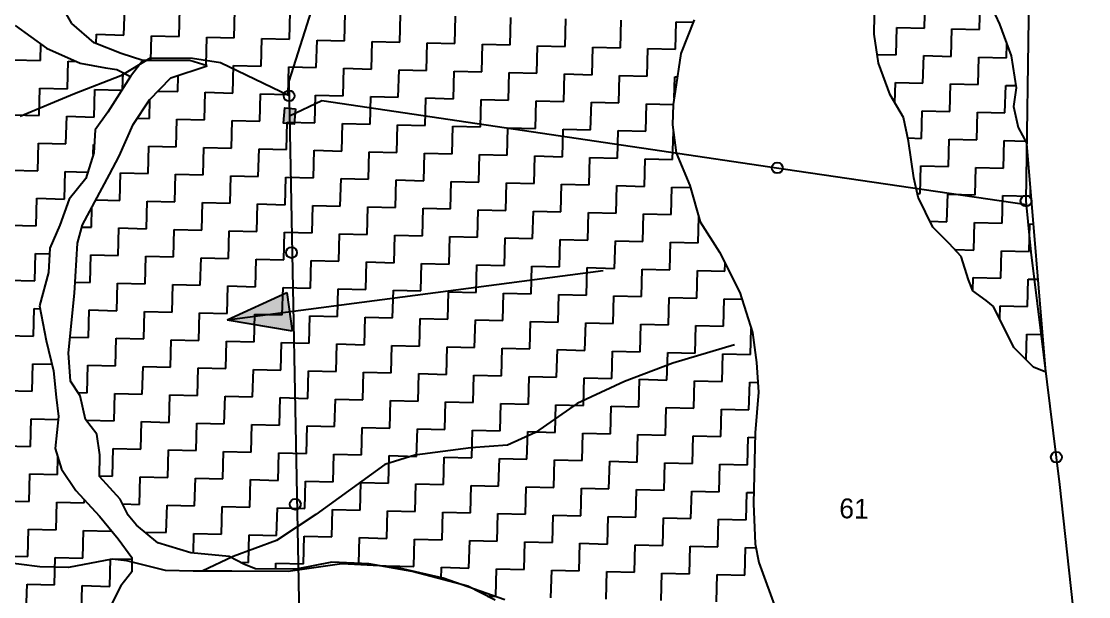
# Model space of a CAD drawing. Header units: metres. Extents: x 295068 to 298038, y 2018465 to 2021372.
# Drawn here: x 297492.8 to 297979.2, y 2019187.8 to 2019450.1 of the extents above; entities that cross this region are included whole.
import ezdxf

# ---------------------------------------------------------------- set-up
doc = ezdxf.new("R2010")
doc.units = ezdxf.units.M
doc.header["$MEASUREMENT"] = 0
for name, color, linetype in [('LINE_WATER', 4, 'Continuous'), ('POLY_HATCH', 12, 'Continuous'), ('POLY_PARCEL', 6, 'Continuous'), ('TEXT_PARCEL', 7, 'Continuous'), ('V_BOUND_LINE', 7, 'Continuous')]:
    doc.layers.add(name, color=color, linetype=linetype)
doc.styles.add('TEXT_MAP', font='', dxfattribs={"height": 2.5})
doc.styles.get('TEXT_MAP').set_extended_font_data('Kruti Dev 050')

msp = doc.modelspace()

# ---------------------------------------------------------------- hatches: boundary and pattern name
msp.add_hatch(color=256).paths.add_polyline_path([(297612.25, 2019403.63), (297617.07, 2019403.24), (297617.64, 2019410.21), (297612.82, 2019410.6)])
h = msp.add_hatch(color=256)
h.paths.add_polyline_path([(297614.98, 2019317.74), (297613.83, 2019326.44), (297586.54, 2019314)])
h.paths.add_polyline_path([(297586.54, 2019314), (297616.12, 2019309.04), (297614.98, 2019317.74)])

# ---------------------------------------------------------------- linework, layer by layer
msp.add_lwpolyline([(297617.64, 2019410.21), (297617.07, 2019403.24), (297612.25, 2019403.63), (297612.82, 2019410.6)], close=True)
for points in [[(297586.54, 2019314), (297757.86, 2019336.53)], [(297586.54, 2019314), (297613.83, 2019326.44)], [(297613.83, 2019326.44), (297616.12, 2019309.04)], [(297586.54, 2019314), (297616.12, 2019309.04)]]:
    msp.add_lwpolyline(points)
for centre in [(297614.81, 2019416.11), (297837.26, 2019383.28), (297950.62, 2019368.18), (297615.88, 2019344.65), (297964.48, 2019251.37), (297617.61, 2019229.93)]:
    msp.add_circle(centre, 2.48)
at = {"layer": 'LINE_WATER'}
for p, q in [((297551.48, 2019433.34), (297538.1, 2019425.25)), ((297570.74, 2019433.18), (297551.48, 2019433.34)), ((297583.53, 2019431.17), (297570.74, 2019433.18)), ((297614.81, 2019416.11), (297583.53, 2019431.17)), ((297538.1, 2019425.25), (297516.93, 2019417.02)), ((297516.93, 2019417.02), (297492.17, 2019406.76)), ((297817.76, 2019302.64), (297789.6, 2019294.19)), ((297789.6, 2019294.19), (297767.69, 2019285.93)), ((297767.69, 2019285.93), (297746, 2019275.79)), ((297746, 2019275.79), (297727.04, 2019262.6)), ((297727.04, 2019262.6), (297714.3, 2019256.78)), ((297714.3, 2019256.78), (297697.66, 2019255.6)), ((297672.12, 2019252.25), (297658.35, 2019248.05)), ((297697.66, 2019255.6), (297672.12, 2019252.25)), ((297658.35, 2019248.05), (297626.96, 2019225.32)), ((297626.96, 2019225.32), (297609.07, 2019213.33)), ((297609.07, 2019213.33), (297589.32, 2019206.08)), ((297501.17, 2019201.44), (297481.94, 2019203.81)), ((297534.21, 2019204.87), (297514.29, 2019201.1)), ((297540.89, 2019204.16), (297534.21, 2019204.87)), ((297558.46, 2019199.69), (297540.89, 2019204.16)), ((297589.32, 2019206.08), (297575.22, 2019199.39)), ((297514.29, 2019201.1), (297501.17, 2019201.44)), ((297571.04, 2019199.37), (297558.46, 2019199.69)), ((297588.63, 2019199.44), (297571.04, 2019199.37)), ((297614.35, 2019199.31), (297588.63, 2019199.44)), ((297638.81, 2019202.7), (297614.35, 2019199.31)), ((297661.82, 2019201.57), (297638.81, 2019202.7)), ((297684.99, 2019196.16), (297661.82, 2019201.57)), ((297713.14, 2019186.33), (297684.99, 2019196.16))]:
    msp.add_line(p, q, dxfattribs=at)
at = {"layer": 'POLY_HATCH'}
for p, q in [((297930.61, 2019465.73), (297938.55, 2019448.8)), ((297515.8, 2019449.07), (297507.46, 2019463.64)), ((297881.34, 2019444.28), (297881.79, 2019461.77)), ((297490.02, 2019448.14), (297504.19, 2019437.91)), ((297526.01, 2019440.27), (297515.8, 2019449.07)), ((297799.35, 2019450.78), (297793.33, 2019435.34)), ((297938.55, 2019448.8), (297943.85, 2019434.36)), ((297883.43, 2019431.02), (297881.34, 2019444.28)), ((297504.19, 2019437.91), (297519.58, 2019431.07)), ((297538.2, 2019435.34), (297526.01, 2019440.27)), ((297548.19, 2019432.27), (297538.2, 2019435.34)), ((297548.19, 2019432.27), (297542.55, 2019424.91)), ((297555.9, 2019432.26), (297548.19, 2019432.27)), ((297569.61, 2019432.28), (297555.9, 2019432.26)), ((297577.43, 2019429.73), (297569.61, 2019432.28)), ((297793.33, 2019435.34), (297790.8, 2019418.15)), ((297943.85, 2019434.36), (297946.18, 2019419.72)), ((297519.58, 2019431.07), (297531.1, 2019428.87)), ((297531.1, 2019428.87), (297536.21, 2019428.17)), ((297536.21, 2019428.17), (297542.55, 2019424.91)), ((297560.94, 2019424.33), (297577.43, 2019429.73)), ((297888.77, 2019416.52), (297883.43, 2019431.02)), ((297542.55, 2019424.91), (297532.18, 2019408.66)), ((297551.1, 2019414.26), (297560.94, 2019424.33)), ((297790.8, 2019418.15), (297789.82, 2019412.14)), ((297946.18, 2019419.72), (297944.89, 2019411.21)), ((297543.67, 2019403.01), (297551.1, 2019414.26)), ((297789.82, 2019412.14), (297789.56, 2019402.83)), ((297894.77, 2019406.23), (297888.77, 2019416.52)), ((297532.18, 2019408.66), (297526.45, 2019400.62)), ((297944.89, 2019411.21), (297947.08, 2019401.71)), ((297537.28, 2019388.53), (297543.67, 2019403.01)), ((297789.56, 2019402.83), (297791.11, 2019390.12)), ((297897.08, 2019395.49), (297894.77, 2019406.23)), ((297526.45, 2019400.62), (297525.81, 2019390.12)), ((297947.08, 2019401.71), (297951.01, 2019394.32)), ((297899.44, 2019378.73), (297897.08, 2019395.49)), ((297959.71, 2019290.14), (297951.01, 2019394.32)), ((297525.81, 2019390.12), (297522.12, 2019378.39)), ((297532.89, 2019380.26), (297537.28, 2019388.53)), ((297791.11, 2019390.12), (297797.38, 2019375.18)), ((297522.12, 2019378.39), (297514.55, 2019369.02)), ((297520.65, 2019357.3), (297532.89, 2019380.26)), ((297901.42, 2019369.84), (297899.44, 2019378.73)), ((297797.38, 2019375.18), (297802.16, 2019358.63)), ((297514.55, 2019369.02), (297510.3, 2019357.12)), ((297908.08, 2019356.22), (297901.42, 2019369.84)), ((297510.3, 2019357.12), (297505.68, 2019346.59)), ((297518.37, 2019348.92), (297520.65, 2019357.3)), ((297802.16, 2019358.63), (297810.97, 2019344.88)), ((297915.63, 2019348.84), (297908.08, 2019356.22)), ((297517.01, 2019326.12), (297518.37, 2019348.92)), ((297505.68, 2019346.59), (297505.21, 2019335.53)), ((297810.97, 2019344.88), (297820.13, 2019326.4)), ((297921.01, 2019342.81), (297915.63, 2019348.84)), ((297924.47, 2019332.29), (297921.01, 2019342.81)), ((297505.21, 2019335.53), (297501.06, 2019320.43)), ((297926.37, 2019327.27), (297924.47, 2019332.29)), ((297514.24, 2019298.98), (297517.01, 2019326.12)), ((297820.13, 2019326.4), (297825.91, 2019308.15)), ((297932.53, 2019322.87), (297926.37, 2019327.27)), ((297501.06, 2019320.43), (297504.04, 2019304.59)), ((297935.77, 2019320.03), (297932.53, 2019322.87)), ((297945.06, 2019301.37), (297935.77, 2019320.03)), ((297825.91, 2019308.15), (297827.85, 2019294.59)), ((297504.04, 2019304.59), (297507.46, 2019290.67)), ((297954.06, 2019292.48), (297945.06, 2019301.37)), ((297515.22, 2019286), (297514.24, 2019298.98)), ((297507.46, 2019290.67), (297508.66, 2019278.81)), ((297827.85, 2019294.59), (297828.75, 2019281.05)), ((297959.71, 2019290.14), (297954.06, 2019292.48)), ((297519.59, 2019279.39), (297515.22, 2019286)), ((297828.75, 2019281.05), (297827.23, 2019262.41)), ((297508.66, 2019278.81), (297509.75, 2019269.96)), ((297521.94, 2019268.63), (297519.59, 2019279.39)), ((297509.75, 2019269.96), (297508.24, 2019255.36)), ((297527.22, 2019261.92), (297521.94, 2019268.63)), ((297528.48, 2019252.51), (297527.22, 2019261.92)), ((297827.23, 2019262.41), (297826.4, 2019230.2)), ((297508.24, 2019255.36), (297511, 2019245.91)), ((297528.41, 2019242.56), (297528.48, 2019252.51)), ((297511, 2019245.91), (297517.55, 2019236.21)), ((297537.73, 2019232.19), (297528.41, 2019242.56)), ((297517.55, 2019236.21), (297528.33, 2019224.48)), ((297541.49, 2019224.96), (297537.73, 2019232.19)), ((297826.4, 2019230.2), (297827.18, 2019211.88)), ((297528.33, 2019224.48), (297536.9, 2019214.12)), ((297545.31, 2019220.36), (297541.49, 2019224.96)), ((297554.93, 2019212.34), (297545.31, 2019220.36)), ((297536.9, 2019214.12), (297543.07, 2019205.71)), ((297570.03, 2019207.82), (297554.93, 2019212.34)), ((297827.18, 2019211.88), (297828.83, 2019203.31)), ((297543.07, 2019205.71), (297543.09, 2019199.14)), ((297587.46, 2019206.06), (297570.03, 2019207.82)), ((297594.51, 2019202.5), (297587.46, 2019206.06)), ((297634.28, 2019203.54), (297618.05, 2019200.4)), ((297651.17, 2019202.73), (297634.28, 2019203.54)), ((297828.83, 2019203.31), (297837.2, 2019180.43)), ((297543.09, 2019199.14), (297538.04, 2019192.7)), ((297599.44, 2019200.5), (297594.51, 2019202.5)), ((297618.05, 2019200.4), (297599.44, 2019200.5)), ((297670.91, 2019199.19), (297651.17, 2019202.73)), ((297696.3, 2019192.53), (297670.91, 2019199.19)), ((297538.04, 2019192.7), (297530.49, 2019177.74)), ((297708.72, 2019186.2), (297696.3, 2019192.53))]:
    msp.add_line(p, q, dxfattribs=at)
at = {"layer": 'POLY_HATCH', "linetype": 'Continuous'}
for p, q in [((297539.54, 2019443.82), (297539.87, 2019456.39)), ((297904.3, 2019446.99), (297904.63, 2019459.56)), ((297929.44, 2019446.34), (297929.76, 2019458.91)), ((297564.68, 2019443.18), (297565, 2019455.74)), ((297589.81, 2019442.53), (297590.13, 2019455.09)), ((297614.94, 2019441.88), (297615.27, 2019454.45)), ((297640.08, 2019441.23), (297640.4, 2019453.8)), ((297665.21, 2019440.58), (297665.53, 2019453.15)), ((297690.34, 2019439.94), (297690.67, 2019452.5)), ((297715.48, 2019439.29), (297715.8, 2019451.85)), ((297740.61, 2019438.64), (297740.93, 2019451.21)), ((297765.74, 2019437.99), (297766.07, 2019450.56)), ((297790.88, 2019437.34), (297791.2, 2019449.91)), ((297791.2, 2019449.91), (297798.93, 2019449.71)), ((297891.41, 2019434.75), (297891.73, 2019447.32)), ((297891.73, 2019447.32), (297904.3, 2019446.99)), ((297916.54, 2019434.1), (297916.87, 2019446.67)), ((297916.87, 2019446.67), (297929.44, 2019446.34)), ((297526.87, 2019439.92), (297526.98, 2019444.15)), ((297526.98, 2019444.15), (297539.54, 2019443.82)), ((297551.82, 2019432.26), (297552.11, 2019443.5)), ((297552.11, 2019443.5), (297564.68, 2019443.18)), ((297576.92, 2019430.29), (297577.24, 2019442.85)), ((297577.24, 2019442.85), (297589.81, 2019442.53)), ((297602.05, 2019429.64), (297602.38, 2019442.2)), ((297602.38, 2019442.2), (297614.94, 2019441.88)), ((297627.19, 2019428.99), (297627.51, 2019441.56)), ((297627.51, 2019441.56), (297640.08, 2019441.23)), ((297501.52, 2019432.23), (297501.71, 2019439.7)), ((297652.32, 2019428.34), (297652.64, 2019440.91)), ((297652.64, 2019440.91), (297665.21, 2019440.58)), ((297677.45, 2019427.69), (297677.78, 2019440.26)), ((297677.78, 2019440.26), (297690.34, 2019439.94)), ((297702.59, 2019427.04), (297702.91, 2019439.61)), ((297702.91, 2019439.61), (297715.48, 2019439.29)), ((297727.72, 2019426.4), (297728.04, 2019438.96)), ((297728.04, 2019438.96), (297740.61, 2019438.64)), ((297752.85, 2019425.75), (297753.18, 2019438.31)), ((297753.18, 2019438.31), (297765.74, 2019437.99)), ((297777.99, 2019425.1), (297778.31, 2019437.67)), ((297778.31, 2019437.67), (297790.88, 2019437.34)), ((297941.68, 2019433.45), (297941.84, 2019439.83)), ((297488.95, 2019432.55), (297501.52, 2019432.23)), ((297513.76, 2019419.34), (297514.09, 2019431.91)), ((297514.09, 2019431.91), (297517.92, 2019431.81)), ((297882.8, 2019434.97), (297891.41, 2019434.75)), ((297903.65, 2019421.86), (297903.98, 2019434.43)), ((297903.98, 2019434.43), (297916.54, 2019434.1)), ((297928.79, 2019421.21), (297929.11, 2019433.78)), ((297929.11, 2019433.78), (297941.68, 2019433.45)), ((297575.61, 2019430.32), (297576.92, 2019430.29)), ((297589.16, 2019417.39), (297589.49, 2019429.96)), ((297589.49, 2019429.96), (297602.05, 2019429.64)), ((297614.29, 2019416.75), (297614.62, 2019429.31)), ((297614.62, 2019429.31), (297627.19, 2019428.99)), ((297639.43, 2019416.1), (297639.75, 2019428.66)), ((297639.75, 2019428.66), (297652.32, 2019428.34)), ((297664.56, 2019415.45), (297664.89, 2019428.02)), ((297664.89, 2019428.02), (297677.45, 2019427.69)), ((297689.7, 2019414.8), (297690.02, 2019427.37)), ((297690.02, 2019427.37), (297702.59, 2019427.04)), ((297538.91, 2019419.2), (297539.1, 2019426.69)), ((297564.03, 2019418.04), (297564.22, 2019425.41)), ((297714.83, 2019414.15), (297715.15, 2019426.72)), ((297715.15, 2019426.72), (297727.72, 2019426.4)), ((297739.96, 2019413.51), (297740.29, 2019426.07)), ((297740.29, 2019426.07), (297752.85, 2019425.75)), ((297765.1, 2019412.86), (297765.42, 2019425.42)), ((297765.42, 2019425.42), (297777.99, 2019425.1)), ((297790.3, 2019415.11), (297790.55, 2019424.78)), ((297790.55, 2019424.78), (297791.77, 2019424.74)), ((297890.85, 2019412.95), (297891.09, 2019422.18)), ((297891.09, 2019422.18), (297903.65, 2019421.86)), ((297500.87, 2019407.1), (297501.19, 2019419.66)), ((297501.19, 2019419.66), (297513.76, 2019419.34)), ((297526, 2019406.45), (297526.33, 2019419.01)), ((297526.33, 2019419.01), (297538.59, 2019418.7)), ((297555.02, 2019418.28), (297564.03, 2019418.04)), ((297576.27, 2019405.15), (297576.59, 2019417.72)), ((297576.59, 2019417.72), (297589.16, 2019417.39)), ((297601.4, 2019404.5), (297601.73, 2019417.07)), ((297601.73, 2019417.07), (297614.29, 2019416.75)), ((297915.9, 2019408.97), (297916.22, 2019421.53)), ((297916.22, 2019421.53), (297928.79, 2019421.21)), ((297941.03, 2019408.32), (297941.35, 2019420.89)), ((297941.35, 2019420.89), (297946.01, 2019420.77)), ((297551.14, 2019405.8), (297551.36, 2019414.54)), ((297626.54, 2019403.86), (297626.86, 2019416.42)), ((297626.86, 2019416.42), (297639.43, 2019416.1)), ((297651.67, 2019403.21), (297652, 2019415.77)), ((297652, 2019415.77), (297664.56, 2019415.45)), ((297676.8, 2019402.56), (297677.13, 2019415.13)), ((297677.13, 2019415.13), (297689.7, 2019414.8)), ((297701.94, 2019401.91), (297702.26, 2019414.48)), ((297702.26, 2019414.48), (297714.83, 2019414.15)), ((297727.07, 2019401.26), (297727.4, 2019413.83)), ((297727.4, 2019413.83), (297739.96, 2019413.51)), ((297752.2, 2019400.61), (297752.53, 2019413.18)), ((297752.53, 2019413.18), (297765.1, 2019412.86)), ((297777.34, 2019399.97), (297777.66, 2019412.53)), ((297777.66, 2019412.53), (297789.83, 2019412.22)), ((297488.3, 2019407.42), (297500.87, 2019407.1)), ((297903.01, 2019396.73), (297903.33, 2019409.29)), ((297903.33, 2019409.29), (297915.9, 2019408.97)), ((297928.14, 2019396.08), (297928.46, 2019408.64)), ((297928.46, 2019408.64), (297941.03, 2019408.32)), ((297513.11, 2019394.21), (297513.44, 2019406.77)), ((297513.44, 2019406.77), (297526, 2019406.45)), ((297545.6, 2019405.94), (297551.14, 2019405.8)), ((297563.38, 2019392.91), (297563.7, 2019405.48)), ((297563.7, 2019405.48), (297576.27, 2019405.15)), ((297588.51, 2019392.26), (297588.84, 2019404.83)), ((297588.84, 2019404.83), (297601.4, 2019404.5)), ((297613.65, 2019391.61), (297613.97, 2019404.18)), ((297613.97, 2019404.18), (297626.54, 2019403.86)), ((297638.78, 2019390.96), (297639.1, 2019403.53)), ((297639.1, 2019403.53), (297651.67, 2019403.21)), ((297663.91, 2019390.32), (297664.24, 2019402.88)), ((297664.24, 2019402.88), (297676.8, 2019402.56)), ((297689.05, 2019389.67), (297689.37, 2019402.23)), ((297689.37, 2019402.23), (297701.94, 2019401.91)), ((297714.18, 2019389.02), (297714.5, 2019401.59)), ((297714.5, 2019401.59), (297727.07, 2019401.26)), ((297739.31, 2019388.37), (297739.64, 2019400.94)), ((297739.64, 2019400.94), (297752.2, 2019400.61)), ((297764.45, 2019387.72), (297764.77, 2019400.29)), ((297764.77, 2019400.29), (297777.34, 2019399.97)), ((297789.58, 2019387.08), (297789.9, 2019399.64)), ((297789.9, 2019399.64), (297789.95, 2019399.64)), ((297500.22, 2019381.96), (297500.55, 2019394.53)), ((297500.55, 2019394.53), (297513.11, 2019394.21)), ((297525.56, 2019389.34), (297525.68, 2019393.88)), ((297525.68, 2019393.88), (297526.04, 2019393.87)), ((297550.49, 2019380.67), (297550.81, 2019393.23)), ((297550.81, 2019393.23), (297563.38, 2019392.91)), ((297896.78, 2019396.89), (297903.01, 2019396.73)), ((297915.25, 2019383.83), (297915.57, 2019396.4)), ((297915.57, 2019396.4), (297928.14, 2019396.08)), ((297940.38, 2019383.19), (297940.71, 2019395.75)), ((297940.71, 2019395.75), (297950.38, 2019395.5)), ((297575.62, 2019380.02), (297575.95, 2019392.59)), ((297575.95, 2019392.59), (297588.51, 2019392.26)), ((297600.76, 2019379.37), (297601.08, 2019391.94)), ((297601.08, 2019391.94), (297613.65, 2019391.61)), ((297625.89, 2019378.72), (297626.21, 2019391.29)), ((297626.21, 2019391.29), (297638.78, 2019390.96)), ((297651.02, 2019378.07), (297651.35, 2019390.64)), ((297651.35, 2019390.64), (297663.91, 2019390.32)), ((297676.16, 2019377.43), (297676.48, 2019389.99)), ((297676.48, 2019389.99), (297689.05, 2019389.67)), ((297701.29, 2019376.78), (297701.61, 2019389.34)), ((297701.61, 2019389.34), (297714.18, 2019389.02)), ((297726.42, 2019376.13), (297726.75, 2019388.7)), ((297726.75, 2019388.7), (297739.31, 2019388.37)), ((297751.56, 2019375.48), (297751.88, 2019388.05)), ((297751.88, 2019388.05), (297764.45, 2019387.72)), ((297776.69, 2019374.83), (297777.01, 2019387.4)), ((297777.01, 2019387.4), (297789.58, 2019387.08)), ((297902.36, 2019371.59), (297902.68, 2019384.16)), ((297902.68, 2019384.16), (297915.25, 2019383.83)), ((297927.49, 2019370.94), (297927.81, 2019383.51)), ((297927.81, 2019383.51), (297940.38, 2019383.19)), ((297487.66, 2019382.29), (297500.22, 2019381.96)), ((297512.46, 2019369.07), (297512.79, 2019381.64)), ((297512.79, 2019381.64), (297523.06, 2019381.37)), ((297537.6, 2019368.42), (297537.92, 2019380.99)), ((297537.92, 2019380.99), (297550.49, 2019380.67)), ((297562.73, 2019367.78), (297563.06, 2019380.34)), ((297563.06, 2019380.34), (297575.62, 2019380.02)), ((297587.87, 2019367.13), (297588.19, 2019379.69)), ((297588.19, 2019379.69), (297600.76, 2019379.37)), ((297613, 2019366.48), (297613.32, 2019379.05)), ((297613.32, 2019379.05), (297625.89, 2019378.72)), ((297638.13, 2019365.83), (297638.46, 2019378.4)), ((297638.46, 2019378.4), (297651.02, 2019378.07)), ((297663.27, 2019365.18), (297663.59, 2019377.75)), ((297663.59, 2019377.75), (297676.16, 2019377.43)), ((297688.4, 2019364.53), (297688.72, 2019377.1)), ((297688.72, 2019377.1), (297701.29, 2019376.78)), ((297713.53, 2019363.89), (297713.86, 2019376.45)), ((297713.86, 2019376.45), (297726.42, 2019376.13)), ((297738.67, 2019363.24), (297738.99, 2019375.81)), ((297738.99, 2019375.81), (297751.56, 2019375.48)), ((297763.8, 2019362.59), (297764.12, 2019375.16)), ((297764.12, 2019375.16), (297776.69, 2019374.83)), ((297788.93, 2019361.94), (297789.26, 2019374.51)), ((297789.26, 2019374.51), (297797.64, 2019374.29)), ((297952.62, 2019370.3), (297952.72, 2019373.9)), ((297499.57, 2019356.83), (297499.9, 2019369.4)), ((297499.9, 2019369.4), (297512.46, 2019369.07)), ((297526.73, 2019368.7), (297537.6, 2019368.42)), ((297901.02, 2019371.63), (297902.36, 2019371.59)), ((297914.6, 2019358.7), (297914.92, 2019371.27)), ((297914.92, 2019371.27), (297927.49, 2019370.94)), ((297939.73, 2019358.05), (297940.06, 2019370.62)), ((297940.06, 2019370.62), (297952.62, 2019370.3)), ((297524.71, 2019356.18), (297524.94, 2019365.36)), ((297549.84, 2019355.53), (297550.17, 2019368.1)), ((297550.17, 2019368.1), (297562.73, 2019367.78)), ((297574.97, 2019354.88), (297575.3, 2019367.45)), ((297575.3, 2019367.45), (297587.87, 2019367.13)), ((297600.11, 2019354.24), (297600.43, 2019366.8)), ((297600.43, 2019366.8), (297613, 2019366.48)), ((297625.24, 2019353.59), (297625.57, 2019366.16)), ((297625.57, 2019366.16), (297638.13, 2019365.83)), ((297650.37, 2019352.94), (297650.7, 2019365.51)), ((297650.7, 2019365.51), (297663.27, 2019365.18)), ((297675.51, 2019352.29), (297675.83, 2019364.86)), ((297675.83, 2019364.86), (297688.4, 2019364.53)), ((297700.64, 2019351.64), (297700.97, 2019364.21)), ((297700.97, 2019364.21), (297713.53, 2019363.89)), ((297725.77, 2019351), (297726.1, 2019363.56)), ((297726.1, 2019363.56), (297738.67, 2019363.24)), ((297750.91, 2019350.35), (297751.23, 2019362.91)), ((297751.23, 2019362.91), (297763.8, 2019362.59)), ((297776.04, 2019349.7), (297776.37, 2019362.27)), ((297776.37, 2019362.27), (297788.93, 2019361.94)), ((297801.18, 2019349.05), (297801.48, 2019360.98)), ((297906.77, 2019358.9), (297914.6, 2019358.7)), ((297487.01, 2019357.15), (297499.57, 2019356.83)), ((297520.37, 2019356.29), (297524.71, 2019356.18)), ((297536.95, 2019343.29), (297537.27, 2019355.86)), ((297537.27, 2019355.86), (297549.84, 2019355.53)), ((297562.08, 2019342.64), (297562.41, 2019355.21)), ((297562.41, 2019355.21), (297574.97, 2019354.88)), ((297587.22, 2019341.99), (297587.54, 2019354.56)), ((297587.54, 2019354.56), (297600.11, 2019354.24)), ((297612.35, 2019341.35), (297612.67, 2019353.91)), ((297612.67, 2019353.91), (297625.24, 2019353.59)), ((297926.84, 2019345.81), (297927.17, 2019358.38)), ((297927.17, 2019358.38), (297939.73, 2019358.05)), ((297951.98, 2019345.16), (297952.3, 2019357.73)), ((297952.3, 2019357.73), (297954.07, 2019357.68)), ((297637.48, 2019340.7), (297637.81, 2019353.26)), ((297637.81, 2019353.26), (297650.37, 2019352.94)), ((297662.62, 2019340.05), (297662.94, 2019352.62)), ((297662.94, 2019352.62), (297675.51, 2019352.29)), ((297687.75, 2019339.4), (297688.07, 2019351.97)), ((297688.07, 2019351.97), (297700.64, 2019351.64)), ((297712.88, 2019338.75), (297713.21, 2019351.32)), ((297713.21, 2019351.32), (297725.77, 2019351)), ((297738.02, 2019338.1), (297738.34, 2019350.67)), ((297738.34, 2019350.67), (297750.91, 2019350.35)), ((297763.15, 2019337.46), (297763.48, 2019350.02)), ((297763.48, 2019350.02), (297776.04, 2019349.7)), ((297788.28, 2019336.81), (297788.61, 2019349.38)), ((297788.61, 2019349.38), (297801.18, 2019349.05)), ((297498.93, 2019331.7), (297499.25, 2019344.26)), ((297499.25, 2019344.26), (297505.58, 2019344.1)), ((297918.52, 2019346.02), (297926.84, 2019345.81)), ((297939.08, 2019332.92), (297939.41, 2019345.49)), ((297939.41, 2019345.49), (297951.98, 2019345.16)), ((297524.06, 2019331.05), (297524.38, 2019343.61)), ((297524.38, 2019343.61), (297536.95, 2019343.29)), ((297549.19, 2019330.4), (297549.52, 2019342.97)), ((297549.52, 2019342.97), (297562.08, 2019342.64)), ((297574.33, 2019329.75), (297574.65, 2019342.32)), ((297574.65, 2019342.32), (297587.22, 2019341.99)), ((297599.46, 2019329.1), (297599.78, 2019341.67)), ((297599.78, 2019341.67), (297612.35, 2019341.35)), ((297624.59, 2019328.46), (297624.92, 2019341.02)), ((297624.92, 2019341.02), (297637.48, 2019340.7)), ((297649.73, 2019327.81), (297650.05, 2019340.37)), ((297650.05, 2019340.37), (297662.62, 2019340.05)), ((297674.86, 2019327.16), (297675.18, 2019339.73)), ((297675.18, 2019339.73), (297687.75, 2019339.4)), ((297813.42, 2019336.16), (297813.51, 2019339.76)), ((297699.99, 2019326.51), (297700.32, 2019339.08)), ((297700.32, 2019339.08), (297712.88, 2019338.75)), ((297725.13, 2019325.86), (297725.45, 2019338.43)), ((297725.45, 2019338.43), (297738.02, 2019338.1)), ((297750.26, 2019325.21), (297750.58, 2019337.78)), ((297750.58, 2019337.78), (297763.15, 2019337.46)), ((297775.39, 2019324.57), (297775.72, 2019337.13)), ((297775.72, 2019337.13), (297788.28, 2019336.81)), ((297800.53, 2019323.92), (297800.85, 2019336.48)), ((297800.85, 2019336.48), (297813.42, 2019336.16)), ((297486.36, 2019332.02), (297498.93, 2019331.7)), ((297517.31, 2019331.22), (297524.06, 2019331.05)), ((297536.3, 2019318.16), (297536.63, 2019330.72)), ((297536.63, 2019330.72), (297549.19, 2019330.4)), ((297561.44, 2019317.51), (297561.76, 2019330.08)), ((297561.76, 2019330.08), (297574.33, 2019329.75)), ((297926.36, 2019327.28), (297926.52, 2019333.24)), ((297926.52, 2019333.24), (297939.08, 2019332.92)), ((297951.33, 2019320.03), (297951.65, 2019332.6)), ((297951.65, 2019332.6), (297956.17, 2019332.48)), ((297586.57, 2019316.86), (297586.89, 2019329.43)), ((297586.89, 2019329.43), (297599.46, 2019329.1)), ((297611.7, 2019316.21), (297612.03, 2019328.78)), ((297612.03, 2019328.78), (297624.59, 2019328.46)), ((297636.84, 2019315.56), (297637.16, 2019328.13)), ((297637.16, 2019328.13), (297649.73, 2019327.81)), ((297661.97, 2019314.92), (297662.29, 2019327.48)), ((297662.29, 2019327.48), (297674.86, 2019327.16)), ((297687.1, 2019314.27), (297687.43, 2019326.83)), ((297687.43, 2019326.83), (297699.99, 2019326.51)), ((297712.24, 2019313.62), (297712.56, 2019326.19)), ((297712.56, 2019326.19), (297725.13, 2019325.86)), ((297737.37, 2019312.97), (297737.69, 2019325.54)), ((297737.69, 2019325.54), (297750.26, 2019325.21)), ((297762.5, 2019312.32), (297762.83, 2019324.89)), ((297762.83, 2019324.89), (297775.39, 2019324.57)), ((297787.64, 2019311.68), (297787.96, 2019324.24)), ((297787.96, 2019324.24), (297800.53, 2019323.92)), ((297812.77, 2019311.03), (297813.09, 2019323.59)), ((297813.09, 2019323.59), (297821.09, 2019323.39)), ((297938.61, 2019314.34), (297938.76, 2019320.35)), ((297938.76, 2019320.35), (297951.33, 2019320.03)), ((297498.28, 2019306.56), (297498.6, 2019319.13)), ((297498.6, 2019319.13), (297501.32, 2019319.06)), ((297523.41, 2019305.91), (297523.74, 2019318.48)), ((297523.74, 2019318.48), (297536.3, 2019318.16)), ((297548.54, 2019305.27), (297548.87, 2019317.83)), ((297548.87, 2019317.83), (297561.44, 2019317.51)), ((297573.68, 2019304.62), (297574, 2019317.18)), ((297574, 2019317.18), (297586.57, 2019316.86)), ((297598.81, 2019303.97), (297599.14, 2019316.54)), ((297599.14, 2019316.54), (297611.7, 2019316.21)), ((297623.94, 2019303.32), (297624.27, 2019315.89)), ((297624.27, 2019315.89), (297636.84, 2019315.56)), ((297649.08, 2019302.67), (297649.4, 2019315.24)), ((297649.4, 2019315.24), (297661.97, 2019314.92)), ((297674.21, 2019302.03), (297674.54, 2019314.59)), ((297674.54, 2019314.59), (297687.1, 2019314.27)), ((297699.35, 2019301.38), (297699.67, 2019313.94)), ((297699.67, 2019313.94), (297712.24, 2019313.62)), ((297724.48, 2019300.73), (297724.8, 2019313.3)), ((297724.8, 2019313.3), (297737.37, 2019312.97)), ((297749.61, 2019300.08), (297749.94, 2019312.65)), ((297749.94, 2019312.65), (297762.5, 2019312.32)), ((297774.75, 2019299.43), (297775.07, 2019312)), ((297775.07, 2019312), (297787.64, 2019311.68)), ((297799.88, 2019298.78), (297800.2, 2019311.35)), ((297800.2, 2019311.35), (297812.77, 2019311.03)), ((297825.01, 2019298.14), (297825.32, 2019310.02)), ((297485.71, 2019306.89), (297498.28, 2019306.56)), ((297514.97, 2019306.13), (297523.41, 2019305.91)), ((297535.65, 2019293.02), (297535.98, 2019305.59)), ((297535.98, 2019305.59), (297548.54, 2019305.27)), ((297950.7, 2019295.8), (297951, 2019307.46)), ((297951, 2019307.46), (297958.28, 2019307.27)), ((297560.79, 2019292.38), (297561.11, 2019304.94)), ((297561.11, 2019304.94), (297573.68, 2019304.62)), ((297585.92, 2019291.73), (297586.24, 2019304.29)), ((297586.24, 2019304.29), (297598.81, 2019303.97)), ((297611.05, 2019291.08), (297611.38, 2019303.65)), ((297611.38, 2019303.65), (297623.94, 2019303.32)), ((297636.19, 2019290.43), (297636.51, 2019303)), ((297636.51, 2019303), (297649.08, 2019302.67)), ((297661.32, 2019289.78), (297661.64, 2019302.35)), ((297661.64, 2019302.35), (297674.21, 2019302.03)), ((297686.45, 2019289.13), (297686.78, 2019301.7)), ((297686.78, 2019301.7), (297699.35, 2019301.38)), ((297711.59, 2019288.49), (297711.91, 2019301.05)), ((297711.91, 2019301.05), (297724.48, 2019300.73)), ((297736.72, 2019287.84), (297737.05, 2019300.4)), ((297737.05, 2019300.4), (297749.61, 2019300.08)), ((297761.85, 2019287.19), (297762.18, 2019299.76)), ((297762.18, 2019299.76), (297774.75, 2019299.43)), ((297786.99, 2019286.54), (297787.31, 2019299.11)), ((297787.31, 2019299.11), (297799.88, 2019298.78)), ((297812.12, 2019285.89), (297812.45, 2019298.46)), ((297812.45, 2019298.46), (297825.01, 2019298.14)), ((297497.63, 2019281.43), (297497.95, 2019294)), ((297497.95, 2019294), (297506.7, 2019293.77)), ((297522.76, 2019280.78), (297523.09, 2019293.35)), ((297523.09, 2019293.35), (297535.65, 2019293.02)), ((297547.9, 2019280.13), (297548.22, 2019292.7)), ((297548.22, 2019292.7), (297560.79, 2019292.38)), ((297573.03, 2019279.48), (297573.35, 2019292.05)), ((297573.35, 2019292.05), (297585.92, 2019291.73)), ((297598.16, 2019278.84), (297598.49, 2019291.4)), ((297598.49, 2019291.4), (297611.05, 2019291.08)), ((297623.3, 2019278.19), (297623.62, 2019290.76)), ((297623.62, 2019290.76), (297636.19, 2019290.43)), ((297648.43, 2019277.54), (297648.75, 2019290.11)), ((297648.75, 2019290.11), (297661.32, 2019289.78)), ((297673.56, 2019276.89), (297673.89, 2019289.46)), ((297673.89, 2019289.46), (297686.45, 2019289.13)), ((297698.7, 2019276.24), (297699.02, 2019288.81)), ((297699.02, 2019288.81), (297711.59, 2019288.49)), ((297723.83, 2019275.6), (297724.15, 2019288.16)), ((297724.15, 2019288.16), (297736.72, 2019287.84)), ((297748.96, 2019274.95), (297749.29, 2019287.51)), ((297749.29, 2019287.51), (297761.85, 2019287.19)), ((297774.1, 2019274.3), (297774.42, 2019286.87)), ((297774.42, 2019286.87), (297786.99, 2019286.54)), ((297799.23, 2019273.65), (297799.55, 2019286.22)), ((297799.55, 2019286.22), (297812.12, 2019285.89)), ((297485.06, 2019281.75), (297497.63, 2019281.43)), ((297518.6, 2019280.89), (297522.76, 2019280.78)), ((297824.36, 2019273), (297824.69, 2019285.57)), ((297824.69, 2019285.57), (297828.46, 2019285.47)), ((297535.01, 2019267.89), (297535.33, 2019280.46)), ((297535.33, 2019280.46), (297547.9, 2019280.13)), ((297560.14, 2019267.24), (297560.46, 2019279.81)), ((297560.46, 2019279.81), (297573.03, 2019279.48)), ((297585.27, 2019266.59), (297585.6, 2019279.16)), ((297585.6, 2019279.16), (297598.16, 2019278.84)), ((297610.41, 2019265.95), (297610.73, 2019278.51)), ((297610.73, 2019278.51), (297623.3, 2019278.19)), ((297635.54, 2019265.3), (297635.86, 2019277.86)), ((297635.86, 2019277.86), (297648.43, 2019277.54)), ((297660.67, 2019264.65), (297661, 2019277.22)), ((297661, 2019277.22), (297673.56, 2019276.89)), ((297685.81, 2019264), (297686.13, 2019276.57)), ((297686.13, 2019276.57), (297698.7, 2019276.24)), ((297710.94, 2019263.35), (297711.26, 2019275.92)), ((297711.26, 2019275.92), (297723.83, 2019275.6)), ((297736.07, 2019262.7), (297736.4, 2019275.27)), ((297736.4, 2019275.27), (297748.96, 2019274.95)), ((297761.21, 2019262.06), (297761.53, 2019274.62)), ((297761.53, 2019274.62), (297774.1, 2019274.3)), ((297786.34, 2019261.41), (297786.66, 2019273.98)), ((297786.66, 2019273.98), (297799.23, 2019273.65)), ((297811.47, 2019260.76), (297811.8, 2019273.33)), ((297811.8, 2019273.33), (297824.36, 2019273)), ((297496.98, 2019256.3), (297497.31, 2019268.86)), ((297497.31, 2019268.86), (297509.6, 2019268.55)), ((297522.43, 2019268.01), (297522.44, 2019268.21)), ((297522.44, 2019268.21), (297535.01, 2019267.89)), ((297547.25, 2019255), (297547.57, 2019267.57)), ((297547.57, 2019267.57), (297560.14, 2019267.24)), ((297572.38, 2019254.35), (297572.71, 2019266.92)), ((297572.71, 2019266.92), (297585.27, 2019266.59)), ((297597.51, 2019253.7), (297597.84, 2019266.27)), ((297597.84, 2019266.27), (297610.41, 2019265.95)), ((297622.65, 2019253.05), (297622.97, 2019265.62)), ((297622.97, 2019265.62), (297635.54, 2019265.3)), ((297647.78, 2019252.41), (297648.11, 2019264.97)), ((297648.11, 2019264.97), (297660.67, 2019264.65)), ((297672.92, 2019251.76), (297673.24, 2019264.33)), ((297673.24, 2019264.33), (297685.81, 2019264)), ((297698.05, 2019251.11), (297698.37, 2019263.68)), ((297698.37, 2019263.68), (297710.94, 2019263.35)), ((297723.18, 2019250.46), (297723.51, 2019263.03)), ((297723.51, 2019263.03), (297736.07, 2019262.7)), ((297748.32, 2019249.81), (297748.64, 2019262.38)), ((297748.64, 2019262.38), (297761.21, 2019262.06)), ((297773.45, 2019249.17), (297773.77, 2019261.73)), ((297773.77, 2019261.73), (297786.34, 2019261.41)), ((297484.41, 2019256.62), (297496.98, 2019256.3)), ((297798.58, 2019248.52), (297798.91, 2019261.08)), ((297798.91, 2019261.08), (297811.47, 2019260.76)), ((297823.72, 2019247.87), (297824.04, 2019260.44)), ((297824.04, 2019260.44), (297827.18, 2019260.36)), ((297534.36, 2019242.76), (297534.68, 2019255.32)), ((297534.68, 2019255.32), (297547.25, 2019255)), ((297559.49, 2019242.11), (297559.81, 2019254.68)), ((297559.81, 2019254.68), (297572.38, 2019254.35)), ((297584.62, 2019241.46), (297584.95, 2019254.03)), ((297584.95, 2019254.03), (297597.51, 2019253.7)), ((297609.76, 2019240.81), (297610.08, 2019253.38)), ((297610.08, 2019253.38), (297622.65, 2019253.05)), ((297634.89, 2019240.16), (297635.22, 2019252.73)), ((297635.22, 2019252.73), (297647.78, 2019252.41)), ((297660.02, 2019239.52), (297660.35, 2019252.08)), ((297660.35, 2019252.08), (297672.92, 2019251.76)), ((297509.22, 2019243.41), (297509.43, 2019251.31)), ((297685.16, 2019238.87), (297685.48, 2019251.43)), ((297685.48, 2019251.43), (297698.05, 2019251.11)), ((297710.29, 2019238.22), (297710.62, 2019250.79)), ((297710.62, 2019250.79), (297723.18, 2019250.46)), ((297735.42, 2019237.57), (297735.75, 2019250.14)), ((297735.75, 2019250.14), (297748.32, 2019249.81)), ((297760.56, 2019236.92), (297760.88, 2019249.49)), ((297760.88, 2019249.49), (297773.45, 2019249.17)), ((297785.69, 2019236.27), (297786.02, 2019248.84)), ((297786.02, 2019248.84), (297798.58, 2019248.52)), ((297810.82, 2019235.63), (297811.15, 2019248.19)), ((297811.15, 2019248.19), (297823.72, 2019247.87)), ((297496.33, 2019231.16), (297496.66, 2019243.73)), ((297496.66, 2019243.73), (297509.22, 2019243.41)), ((297528.41, 2019242.91), (297534.36, 2019242.76)), ((297546.6, 2019229.87), (297546.92, 2019242.43)), ((297546.92, 2019242.43), (297559.49, 2019242.11)), ((297571.73, 2019229.22), (297572.06, 2019241.78)), ((297572.06, 2019241.78), (297584.62, 2019241.46)), ((297596.87, 2019228.57), (297597.19, 2019241.14)), ((297597.19, 2019241.14), (297609.76, 2019240.81)), ((297622, 2019227.92), (297622.32, 2019240.49)), ((297622.32, 2019240.49), (297634.89, 2019240.16)), ((297647.13, 2019227.27), (297647.46, 2019239.84)), ((297647.46, 2019239.84), (297660.02, 2019239.52)), ((297672.27, 2019226.63), (297672.59, 2019239.19)), ((297672.59, 2019239.19), (297685.16, 2019238.87)), ((297697.4, 2019225.98), (297697.72, 2019238.54)), ((297697.72, 2019238.54), (297710.29, 2019238.22)), ((297722.53, 2019225.33), (297722.86, 2019237.9)), ((297722.86, 2019237.9), (297735.42, 2019237.57)), ((297747.67, 2019224.68), (297747.99, 2019237.25)), ((297747.99, 2019237.25), (297760.56, 2019236.92)), ((297772.8, 2019224.03), (297773.12, 2019236.6)), ((297773.12, 2019236.6), (297785.69, 2019236.27)), ((297797.93, 2019223.38), (297798.26, 2019235.95)), ((297798.26, 2019235.95), (297810.82, 2019235.63)), ((297823.07, 2019222.74), (297823.39, 2019235.3)), ((297823.39, 2019235.3), (297826.53, 2019235.22)), ((297483.77, 2019231.49), (297496.33, 2019231.16)), ((297508.58, 2019218.27), (297508.9, 2019230.84)), ((297508.9, 2019230.84), (297521.47, 2019230.51)), ((297521.47, 2019230.51), (297521.5, 2019231.91)), ((297538.83, 2019230.07), (297546.6, 2019229.87)), ((297558.84, 2019216.98), (297559.17, 2019229.54)), ((297559.17, 2019229.54), (297571.73, 2019229.22)), ((297583.98, 2019216.33), (297584.3, 2019228.89)), ((297584.3, 2019228.89), (297596.87, 2019228.57)), ((297609.11, 2019215.68), (297609.43, 2019228.25)), ((297609.43, 2019228.25), (297622, 2019227.92)), ((297634.24, 2019215.03), (297634.57, 2019227.6)), ((297634.57, 2019227.6), (297647.13, 2019227.27)), ((297659.38, 2019214.38), (297659.7, 2019226.95)), ((297659.7, 2019226.95), (297672.27, 2019226.63)), ((297684.51, 2019213.73), (297684.83, 2019226.3)), ((297684.83, 2019226.3), (297697.4, 2019225.98)), ((297709.64, 2019213.09), (297709.97, 2019225.65)), ((297709.97, 2019225.65), (297722.53, 2019225.33)), ((297734.78, 2019212.44), (297735.1, 2019225)), ((297735.1, 2019225), (297747.67, 2019224.68)), ((297759.91, 2019211.79), (297760.23, 2019224.36)), ((297760.23, 2019224.36), (297772.8, 2019224.03)), ((297785.04, 2019211.14), (297785.37, 2019223.71)), ((297785.37, 2019223.71), (297797.93, 2019223.38)), ((297810.18, 2019210.49), (297810.5, 2019223.06)), ((297810.5, 2019223.06), (297823.07, 2019222.74)), ((297495.68, 2019206.03), (297496.01, 2019218.6)), ((297496.01, 2019218.6), (297508.58, 2019218.27)), ((297520.82, 2019205.38), (297521.14, 2019217.95)), ((297521.14, 2019217.95), (297533.71, 2019217.62)), ((297533.71, 2019217.62), (297533.72, 2019217.97)), ((297549.07, 2019217.23), (297558.84, 2019216.98)), ((297571.18, 2019207.71), (297571.41, 2019216.65)), ((297571.41, 2019216.65), (297583.98, 2019216.33)), ((297596.22, 2019203.44), (297596.54, 2019216)), ((297596.54, 2019216), (297609.11, 2019215.68)), ((297621.35, 2019202.79), (297621.68, 2019215.35)), ((297621.68, 2019215.35), (297634.24, 2019215.03)), ((297646.51, 2019202.96), (297646.81, 2019214.71)), ((297646.81, 2019214.71), (297659.38, 2019214.38)), ((297671.62, 2019201.49), (297671.94, 2019214.06)), ((297671.94, 2019214.06), (297684.51, 2019213.73)), ((297696.75, 2019200.84), (297697.08, 2019213.41)), ((297697.08, 2019213.41), (297709.64, 2019213.09)), ((297721.89, 2019200.2), (297722.21, 2019212.76)), ((297722.21, 2019212.76), (297734.78, 2019212.44)), ((297747.02, 2019199.55), (297747.34, 2019212.11)), ((297747.34, 2019212.11), (297759.91, 2019211.79)), ((297772.15, 2019198.9), (297772.48, 2019211.47)), ((297772.48, 2019211.47), (297785.04, 2019211.14)), ((297797.29, 2019198.25), (297797.61, 2019210.82)), ((297797.61, 2019210.82), (297810.18, 2019210.49)), ((297822.42, 2019197.6), (297822.74, 2019210.17)), ((297822.74, 2019210.17), (297827.53, 2019210.05)), ((297483.12, 2019206.35), (297495.68, 2019206.03)), ((297507.93, 2019193.14), (297508.25, 2019205.7)), ((297508.25, 2019205.7), (297520.82, 2019205.38)), ((297533.06, 2019192.49), (297533.39, 2019205.06)), ((297533.39, 2019205.06), (297543.07, 2019204.81)), ((297592.47, 2019203.53), (297596.22, 2019203.44)), ((297608.72, 2019200.45), (297608.79, 2019203.11)), ((297608.79, 2019203.11), (297621.35, 2019202.79)), ((297659.04, 2019201.32), (297659.05, 2019201.82)), ((297659.05, 2019201.82), (297671.62, 2019201.49)), ((297684.05, 2019195.74), (297684.19, 2019201.17)), ((297684.19, 2019201.17), (297696.75, 2019200.84)), ((297708.99, 2019187.95), (297709.32, 2019200.52)), ((297709.32, 2019200.52), (297721.89, 2019200.2)), ((297734.13, 2019187.3), (297734.45, 2019199.87)), ((297734.45, 2019199.87), (297747.02, 2019199.55)), ((297759.26, 2019186.66), (297759.59, 2019199.22)), ((297759.59, 2019199.22), (297772.15, 2019198.9)), ((297784.4, 2019186.01), (297784.72, 2019198.57)), ((297784.72, 2019198.57), (297797.29, 2019198.25)), ((297495.04, 2019180.9), (297495.36, 2019193.46)), ((297495.36, 2019193.46), (297507.93, 2019193.14)), ((297809.53, 2019185.36), (297809.85, 2019197.93)), ((297809.85, 2019197.93), (297822.42, 2019197.6)), ((297520.17, 2019180.25), (297520.49, 2019192.81)), ((297520.49, 2019192.81), (297533.06, 2019192.49)), ((297705.08, 2019188.05), (297708.99, 2019187.95))]:
    msp.add_line(p, q, dxfattribs=at)
at = {"layer": 'POLY_PARCEL'}
for p, q in [((297742.61, 2019826.51), (297614.71, 2019422.86)), ((297614.71, 2019422.86), (297614.95, 2019406.92)), ((297614.95, 2019406.92), (297629.74, 2019414.03)), ((297629.74, 2019414.03), (297846.18, 2019381.95)), ((297614.95, 2019406.92), (297619.04, 2019194.86)), ((297846.18, 2019381.95), (297950.78, 2019366.62)), ((297619.04, 2019194.86), (297622.07, 2018985.67))]:
    msp.add_line(p, q, dxfattribs=at)
at = {"layer": 'V_BOUND_LINE', "ltscale": 10}
for p, q in [((297950.62, 2019368.18), (297952.35, 2019483.77)), ((297950.78, 2019366.62), (297950.62, 2019368.18)), ((297952.98, 2019344.79), (297950.78, 2019366.62)), ((297966, 2019238.97), (297952.98, 2019344.79)), ((297979.16, 2019118.93), (297966, 2019238.97))]:
    msp.add_line(p, q, dxfattribs=at)

# ---------------------------------------------------------------- texts
at = {"layer": 'TEXT_PARCEL', "style": 'TEXT_MAP'}
msp.add_text('61', height=9.051, rotation=358.5227, dxfattribs=at).set_placement((297865.41, 2019223.6))

doc.saveas('drawing.dxf')
